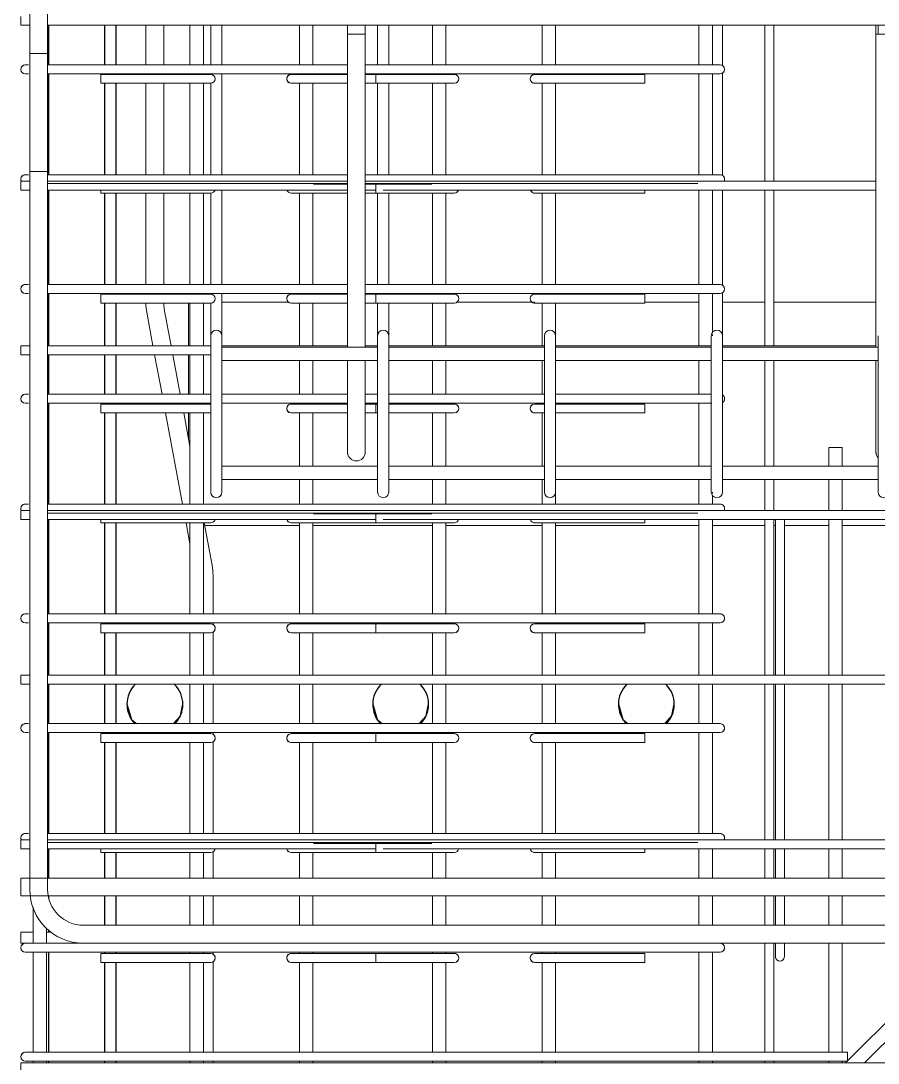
# Model space of a CAD drawing. Header units: millimetres. Extents: x -31655 to -5862, y 2843 to 78926.
# Drawn here: x -30420 to -29653, y 3898 to 4832 of the extents above; entities that cross this region are included whole.
import ezdxf

# ---------------------------------------------------------------- set-up
doc = ezdxf.new("R2010")
doc.units = ezdxf.units.MM
for name, color, linetype, lineweight in [('A-WALL', 113, 'Continuous', 25), ('S-BEAM', 12, 'Continuous', 18), ('S-RBAR', 171, 'Continuous', 18)]:
    doc.layers.add(name, color=color, linetype=linetype, lineweight=lineweight)

# ---------------------------------------------------------------- blocks, each defined once
blk = doc.blocks.new('M_Rectangular Corbel - M_Rectangular Corbel-5472199-Elevation Front')
at = {"layer": 'S-BEAM'}
for p, q in [((-30270.39, 4540.8), (-30270.39, 4579.07)), ((-30240.39, 4579.75), (-30180.5, 4579.75)), ((-30030.25, 4579.75), (-29962.5, 4579.75)), ((-29961.36, 4579.75), (-29960.39, 4579.75)), ((-29861.91, 4579.75), (-29813.32, 4579.75)), ((-29792.27, 4579.75), (-29754.39, 4579.75)), ((-29746.39, 4579.75), (-29654.9, 4579.75)), ((-30270.39, 4497.38), (-30270.39, 4532.8)), ((-30270.39, 4488.66), (-30270.39, 4489.38)), ((-30270.39, 4458.08), (-30270.39, 4480.66)), ((-30171.01, 4379.75), (-30255.77, 4379.75)), ((-30051.78, 4379.75), (-30159.01, 4379.75)), ((-29953.8, 4379.75), (-30039.78, 4379.75)), ((-29813.32, 4379.75), (-29941.8, 4379.75)), ((-29754.39, 4379.75), (-29801.32, 4379.75)), ((-29744.87, 4379.75), (-29746.39, 4379.75)), ((-29697.07, 4379.75), (-29736.87, 4379.75)), ((-29611.92, 4379.75), (-29685.07, 4379.75))]:
    blk.add_line(p, q, dxfattribs=at)

msp = doc.modelspace()

# ---------------------------------------------------------------- linework, layer by layer
at = {"layer": 'A-WALL'}
for p, q in [((-30395.39, 4792.37), (-30395.39, 4827.83)), ((-30345.39, 4827.83), (-30345.39, 4792.37)), ((-30335.39, 4827.83), (-30335.39, 4792.37)), ((-30395.39, 4694.04), (-30395.39, 4784.37)), ((-30345.39, 4784.37), (-30345.39, 4783.89)), ((-30335.39, 4784.37), (-30335.39, 4783.89)), ((-30345.39, 4775.89), (-30345.39, 4694.04)), ((-30335.39, 4775.89), (-30335.39, 4694.04)), ((-30395.39, 4595.71), (-30395.39, 4680.31)), ((-30345.39, 4677.48), (-30345.39, 4595.71)), ((-30335.39, 4677.48), (-30335.39, 4595.71)), ((-30395.39, 4540.8), (-30395.39, 4587.71)), ((-30345.39, 4587.71), (-30345.39, 4587.07)), ((-30335.39, 4587.71), (-30335.39, 4587.07)), ((-30345.39, 4579.07), (-30345.39, 4540.8)), ((-30335.39, 4579.07), (-30335.39, 4540.8)), ((-30395.39, 4497.38), (-30395.39, 4532.8)), ((-30345.39, 4532.8), (-30345.39, 4497.38)), ((-30335.39, 4532.8), (-30335.39, 4497.38)), ((-30395.39, 4399.05), (-30395.39, 4489.38)), ((-30345.39, 4489.38), (-30345.39, 4488.66)), ((-30335.39, 4489.38), (-30335.39, 4488.66)), ((-30345.39, 4480.66), (-30345.39, 4399.05)), ((-30335.39, 4480.66), (-30335.39, 4399.05)), ((-30395.39, 4300.72), (-30395.39, 4385.29)), ((-30345.39, 4382.25), (-30345.39, 4300.72)), ((-30335.39, 4382.25), (-30335.39, 4300.72)), ((-30395.39, 4245.78), (-30395.39, 4292.72)), ((-30345.39, 4292.72), (-30345.39, 4291.84)), ((-30335.39, 4292.72), (-30335.39, 4291.84)), ((-30345.39, 4283.84), (-30345.39, 4245.78)), ((-30335.39, 4283.84), (-30335.39, 4245.78)), ((-30395.39, 4202.39), (-30395.39, 4237.78)), ((-30345.39, 4237.78), (-30345.39, 4202.39)), ((-30335.39, 4237.78), (-30335.39, 4202.39)), ((-30395.39, 4104.06), (-30395.39, 4194.39)), ((-30345.39, 4194.39), (-30345.39, 4193.44)), ((-30335.39, 4194.39), (-30335.39, 4193.44)), ((-30345.39, 4185.44), (-30345.39, 4104.06)), ((-30335.39, 4185.44), (-30335.39, 4104.06)), ((-30395.39, 4064.08), (-30395.39, 4090.26)), ((-30345.39, 4087.03), (-30345.39, 4064.08)), ((-30335.39, 4087.03), (-30335.39, 4064.08)), ((-30395.39, 4046.2), (-30395.39, 4048.08)), ((-30345.39, 4048.08), (-30345.39, 4021.8)), ((-30335.39, 4048.08), (-30335.39, 4021.8)), ((-30395.39, 4015.8), (-30395.39, 4017.6)), ((-30395.39, 3908.08), (-30395.39, 3997.73)), ((-30345.39, 3997.73), (-30345.39, 3996.62)), ((-30335.39, 3997.73), (-30335.39, 3996.62)), ((-30345.39, 3988.62), (-30345.39, 3908.08)), ((-30335.39, 3988.62), (-30335.39, 3908.08)), ((-30395.39, 3898.5), (-30395.39, 3900.08)), ((-30345.39, 3900.08), (-30345.39, 3898.5)), ((-30335.39, 3900.08), (-30335.39, 3898.5))]:
    msp.add_line(p, q, dxfattribs=at)
at = {"layer": 'A-WALL', "flags": 128}
for points in [[(-30325.39, 4219.75), (-30321.37, 4206.15), (-30316.98, 4202.39)], [(-30283.7, 4202.39), (-30277.57, 4209.54), (-30275.39, 4219.75)], [(-30105.39, 4219.75), (-30101.37, 4206.15), (-30096.98, 4202.39)], [(-30063.7, 4202.39), (-30057.57, 4209.54), (-30055.39, 4219.75)], [(-29885.39, 4219.75), (-29881.37, 4206.15), (-29876.98, 4202.39)], [(-29843.7, 4202.39), (-29837.57, 4209.54), (-29835.39, 4219.75)]]:
    msp.add_lwpolyline(points, dxfattribs=at)
at = {"layer": 'A-WALL'}
for centre, start, end in [((-30300.39, 4219.75), 135, 180), ((-30300.39, 4219.75), 0, 45), ((-30080.39, 4219.75), 135, 180), ((-30080.39, 4219.75), 0, 45), ((-29860.39, 4219.75), 135, 180), ((-29860.39, 4219.75), 0, 45), ((-30300.39, 4219.75), 180.45366, 211.93425), ((-30300.39, 4219.75), 338.70969, 359.36745), ((-30080.39, 4219.75), 180.45366, 211.93425), ((-30080.39, 4219.75), 338.70969, 359.36745), ((-29860.39, 4219.75), 180.45366, 211.93425), ((-29860.39, 4219.75), 338.70969, 359.36745), ((-30300.39, 4219.75), 334.77405, 338.15581), ((-30080.39, 4219.75), 334.77405, 338.15581), ((-29860.39, 4219.75), 334.77405, 338.15581), ((-30300.39, 4219.75), 212.32867, 213.89065), ((-30300.39, 4219.75), 214.92559, 224.0817), ((-30300.39, 4219.75), 315.9183, 334.13099), ((-30080.39, 4219.75), 212.32867, 213.89065), ((-30080.39, 4219.75), 214.92559, 224.0817), ((-30080.39, 4219.75), 315.9183, 334.13099), ((-29860.39, 4219.75), 212.32867, 213.89065), ((-29860.39, 4219.75), 214.92559, 224.0817), ((-29860.39, 4219.75), 315.9183, 334.13099)]:
    msp.add_arc(centre, 25, start, end, dxfattribs=at)
at = {"layer": 'S-RBAR'}
for p, q in [((-30412.39, 5460.18), (-30412.39, 4696.95)), ((-30396.39, 5460.18), (-30396.39, 4696.95)), ((-30420.39, 4827.83), (-30420.39, 4835.83)), ((-30420.39, 4827.83), (-30412.39, 4827.83)), ((-30396.39, 4827.83), (-26504.39, 4827.83)), ((-30308.52, 4827.83), (-30308.52, 4792.37)), ((-30292.52, 4827.83), (-30292.52, 4792.37)), ((-30268.99, 4792.37), (-30268.99, 4827.83)), ((-30256.99, 4792.37), (-30256.99, 4827.83)), ((-30250.39, 4827.83), (-30250.39, 4792.37)), ((-30240.39, 4827.83), (-30240.39, 4792.37)), ((-30171.01, 4792.37), (-30171.01, 4827.83)), ((-30159.01, 4792.37), (-30159.01, 4827.83)), ((-30128, 4819.75), (-30128, 4827.83)), ((-30112, 4819.75), (-30112, 4827.83)), ((-30101.02, 4827.83), (-30101.02, 4792.37)), ((-30091.02, 4827.83), (-30091.02, 4792.37)), ((-30051.78, 4792.37), (-30051.78, 4827.83)), ((-30039.78, 4792.37), (-30039.78, 4827.83)), ((-29953.8, 4792.37), (-29953.8, 4827.83)), ((-29941.8, 4792.37), (-29941.8, 4827.83)), ((-29941.64, 4827.83), (-29941.64, 4792.37)), ((-29813.32, 4792.37), (-29813.32, 4827.49)), ((-29801.32, 4792.37), (-29801.32, 4827.49)), ((-29792.27, 4827.49), (-29792.27, 4791.67)), ((-29754.39, 4688.31), (-29754.39, 4827.83)), ((-29746.39, 4688.31), (-29746.39, 4827.83)), ((-29654.9, 4819.75), (-29654.9, 4827.83)), ((-29652.89, 4827.83), (-29652.89, 4819.75)), ((-30128, 4819.75), (-30128, 4539.64)), ((-30128, 4819.75), (-30112, 4819.75)), ((-30112, 4819.75), (-30112, 4539.64)), ((-29654.9, 4819.75), (-29654.9, 4539.64)), ((-29654.9, 4819.75), (-29638.9, 4819.75)), ((-30396.39, 4802.55), (-30412.39, 4802.55)), ((-30412.39, 4053.8), (-30412.39, 4802.55)), ((-30396.39, 4053.8), (-30396.39, 4802.55)), ((-30416.39, 4792.37), (-30413.59, 4792.37)), ((-30128, 4792.37), (-30396.39, 4792.37)), ((-29814.39, 4792.37), (-30112, 4792.37)), ((-29814.39, 4792.37), (-29800.25, 4792.37)), ((-29800.25, 4792.37), (-29794.39, 4792.37)), ((-29800.25, 4792.37), (-29794.39, 4792.37)), ((-30416.39, 4784.37), (-30413.59, 4784.37)), ((-30128, 4784.37), (-30396.39, 4784.37)), ((-30348.88, 4783.89), (-30324.68, 4783.89)), ((-30348.88, 4775.89), (-30348.88, 4783.89)), ((-30284.54, 4783.89), (-30324.68, 4783.89)), ((-30308.52, 4784.37), (-30308.52, 4783.89)), ((-30292.52, 4784.37), (-30292.52, 4783.89)), ((-30284.54, 4783.89), (-30250.39, 4783.89)), ((-30268.99, 4783.89), (-30268.99, 4784.37)), ((-30256.99, 4783.89), (-30256.99, 4784.37)), ((-30250.39, 4784.37), (-30250.39, 4783.89)), ((-30240.39, 4784.37), (-30240.39, 4694.04)), ((-30178.39, 4783.89), (-30158.39, 4783.89)), ((-30171.01, 4783.89), (-30171.01, 4784.37)), ((-30159.01, 4783.89), (-30159.01, 4784.37)), ((-30128, 4783.89), (-30158.39, 4783.89)), ((-29814.39, 4784.37), (-30112, 4784.37)), ((-30102.6, 4783.89), (-30112, 4783.89)), ((-30096.11, 4783.89), (-30102.6, 4783.89)), ((-30102.6, 4783.89), (-30102.6, 4775.89)), ((-30101.02, 4784.37), (-30101.02, 4783.89)), ((-30052.36, 4783.89), (-30096.11, 4783.89)), ((-30091.02, 4784.37), (-30091.02, 4783.89)), ((-30052.36, 4783.89), (-30032.36, 4783.89)), ((-30051.78, 4783.89), (-30051.78, 4784.37)), ((-30039.78, 4783.89), (-30039.78, 4784.37)), ((-29926.25, 4783.89), (-29960.39, 4783.89)), ((-29953.8, 4783.89), (-29953.8, 4784.37)), ((-29941.8, 4783.89), (-29941.8, 4784.37)), ((-29941.64, 4784.37), (-29941.64, 4783.89)), ((-29926.25, 4783.89), (-29886.11, 4783.89)), ((-29861.91, 4783.89), (-29886.11, 4783.89)), ((-29861.91, 4783.89), (-29861.91, 4775.89)), ((-29814.39, 4784.37), (-29794.39, 4784.37)), ((-29814.39, 4784.37), (-29794.39, 4784.37)), ((-29813.32, 4694.04), (-29813.32, 4784.37)), ((-29801.32, 4694.04), (-29801.32, 4784.37)), ((-29792.27, 4785.07), (-29792.27, 4693.34)), ((-30348.88, 4775.89), (-30324.68, 4775.89)), ((-30284.54, 4775.89), (-30324.68, 4775.89)), ((-30308.52, 4775.89), (-30308.52, 4694.04)), ((-30292.52, 4775.89), (-30292.52, 4694.04)), ((-30284.54, 4775.89), (-30250.39, 4775.89)), ((-30268.99, 4694.04), (-30268.99, 4775.89)), ((-30256.99, 4694.04), (-30256.99, 4775.89)), ((-30250.39, 4775.89), (-30250.39, 4694.04)), ((-30178.39, 4775.89), (-30158.39, 4775.89)), ((-30171.01, 4694.04), (-30171.01, 4775.89)), ((-30159.01, 4694.04), (-30159.01, 4775.89)), ((-30128, 4775.89), (-30158.39, 4775.89)), ((-30102.6, 4775.89), (-30112, 4775.89)), ((-30096.11, 4775.89), (-30102.6, 4775.89)), ((-30101.02, 4775.89), (-30101.02, 4694.04)), ((-30052.36, 4775.89), (-30096.11, 4775.89)), ((-30091.02, 4775.89), (-30091.02, 4694.04)), ((-30052.36, 4775.89), (-30032.36, 4775.89)), ((-30051.78, 4694.04), (-30051.78, 4775.89)), ((-30039.78, 4694.04), (-30039.78, 4775.89)), ((-29926.25, 4775.89), (-29960.39, 4775.89)), ((-29953.8, 4694.04), (-29953.8, 4775.89)), ((-29941.8, 4694.04), (-29941.8, 4775.89)), ((-29941.64, 4775.89), (-29941.64, 4694.04)), ((-29926.25, 4775.89), (-29886.11, 4775.89)), ((-29861.91, 4775.89), (-29886.11, 4775.89)), ((-30412.39, 4696.95), (-30396.39, 4696.95)), ((-30420.39, 4688.31), (-30412.39, 4688.31)), ((-30420.39, 4680.31), (-30420.39, 4688.31)), ((-30416.39, 4694.04), (-30413.59, 4694.04)), ((-30128, 4694.04), (-30396.39, 4694.04)), ((-30396.39, 4688.31), (-30128, 4688.31)), ((-29814.39, 4694.04), (-30112, 4694.04)), ((-30112, 4688.31), (-29654.9, 4688.31)), ((-29814.39, 4694.04), (-29800.25, 4694.04)), ((-29800.25, 4694.04), (-29794.39, 4694.04)), ((-29800.25, 4694.04), (-29794.39, 4694.04)), ((-30420.39, 4680.31), (-30412.39, 4680.31)), ((-30128, 4686.04), (-30396.39, 4686.04)), ((-30396.39, 4680.31), (-30128, 4680.31)), ((-30348.88, 4677.48), (-30348.88, 4680.31)), ((-30348.88, 4677.48), (-30324.68, 4677.48)), ((-30284.54, 4677.48), (-30324.68, 4677.48)), ((-30308.52, 4677.48), (-30308.52, 4595.71)), ((-30292.52, 4677.48), (-30292.52, 4595.71)), ((-30284.54, 4677.48), (-30250.39, 4677.48)), ((-30268.99, 4595.71), (-30268.99, 4677.48)), ((-30256.99, 4595.71), (-30256.99, 4677.48)), ((-30250.39, 4677.48), (-30250.39, 4595.71)), ((-30240.39, 4680.31), (-30240.39, 4595.71)), ((-30178.39, 4677.48), (-30158.39, 4677.48)), ((-30171.01, 4595.71), (-30171.01, 4677.48)), ((-30159.01, 4595.71), (-30159.01, 4677.48)), ((-30128, 4685.48), (-30158.39, 4685.48)), ((-30128, 4677.48), (-30158.39, 4677.48)), ((-29814.39, 4686.04), (-30112, 4686.04)), ((-30102.6, 4685.48), (-30112, 4685.48)), ((-30112, 4680.31), (-30102.6, 4680.31)), ((-30102.6, 4677.48), (-30112, 4677.48)), ((-30096.11, 4685.48), (-30102.6, 4685.48)), ((-30102.6, 4685.48), (-30102.6, 4677.48)), ((-30096.11, 4677.48), (-30102.6, 4677.48)), ((-30101.02, 4677.48), (-30101.02, 4595.71)), ((-30052.36, 4685.48), (-30096.11, 4685.48)), ((-30096.11, 4680.31), (-29654.9, 4680.31)), ((-30052.36, 4677.48), (-30096.11, 4677.48)), ((-30091.02, 4677.48), (-30091.02, 4595.71)), ((-30052.36, 4677.48), (-30032.36, 4677.48)), ((-30051.78, 4595.71), (-30051.78, 4677.48)), ((-30039.78, 4595.71), (-30039.78, 4677.48)), ((-29926.25, 4677.48), (-29960.39, 4677.48)), ((-29953.8, 4595.71), (-29953.8, 4677.48)), ((-29941.8, 4595.71), (-29941.8, 4677.48)), ((-29941.64, 4677.48), (-29941.64, 4595.71)), ((-29926.25, 4677.48), (-29886.11, 4677.48)), ((-29861.91, 4677.48), (-29886.11, 4677.48)), ((-29861.91, 4680.31), (-29861.91, 4677.48)), ((-29813.32, 4595.71), (-29813.32, 4680.31)), ((-29801.32, 4595.71), (-29801.32, 4680.31)), ((-29792.27, 4680.31), (-29792.27, 4595.01)), ((-29754.39, 4540.8), (-29754.39, 4680.31)), ((-29746.39, 4540.8), (-29746.39, 4680.31)), ((-30416.39, 4595.71), (-30413.59, 4595.71)), ((-30128, 4595.71), (-30396.39, 4595.71)), ((-29814.39, 4595.71), (-30112, 4595.71)), ((-29814.39, 4595.71), (-29800.25, 4595.71)), ((-29800.25, 4595.71), (-29794.39, 4595.71)), ((-29800.25, 4595.71), (-29794.39, 4595.71)), ((-30416.39, 4587.71), (-30413.59, 4587.71)), ((-30128, 4587.71), (-30396.39, 4587.71)), ((-30348.88, 4587.07), (-30324.68, 4587.07)), ((-30348.88, 4579.07), (-30348.88, 4587.07)), ((-30284.54, 4587.07), (-30324.68, 4587.07)), ((-30308.52, 4587.71), (-30308.52, 4587.07)), ((-30292.52, 4587.71), (-30292.52, 4587.07)), ((-30284.54, 4587.07), (-30250.39, 4587.07)), ((-30268.99, 4587.07), (-30268.99, 4587.71)), ((-30256.99, 4587.07), (-30256.99, 4587.71)), ((-30250.39, 4587.71), (-30250.39, 4587.07)), ((-30240.39, 4587.71), (-30240.39, 4574.75)), ((-30178.39, 4587.07), (-30158.39, 4587.07)), ((-30171.01, 4587.07), (-30171.01, 4587.71)), ((-30159.01, 4587.07), (-30159.01, 4587.71)), ((-30128, 4587.07), (-30158.39, 4587.07)), ((-29814.39, 4587.71), (-30112, 4587.71)), ((-30102.6, 4587.07), (-30112, 4587.07)), ((-30096.11, 4587.07), (-30102.6, 4587.07)), ((-30102.6, 4587.07), (-30102.6, 4579.07)), ((-30101.02, 4587.71), (-30101.02, 4587.07)), ((-30052.36, 4587.07), (-30096.11, 4587.07)), ((-30091.02, 4587.71), (-30091.02, 4587.07)), ((-30052.36, 4587.07), (-30032.36, 4587.07)), ((-30051.78, 4587.07), (-30051.78, 4587.71)), ((-30039.78, 4587.07), (-30039.78, 4587.71)), ((-29926.25, 4587.07), (-29960.39, 4587.07)), ((-29953.8, 4587.07), (-29953.8, 4587.71)), ((-29941.8, 4587.07), (-29941.8, 4587.71)), ((-29941.64, 4587.71), (-29941.64, 4587.07)), ((-29926.25, 4587.07), (-29886.11, 4587.07)), ((-29861.91, 4587.07), (-29886.11, 4587.07)), ((-29861.91, 4587.07), (-29861.91, 4579.07)), ((-29814.39, 4587.71), (-29794.39, 4587.71)), ((-29814.39, 4587.71), (-29794.39, 4587.71)), ((-29813.32, 4540.8), (-29813.32, 4587.71)), ((-29801.32, 4552.46), (-29801.32, 4587.71)), ((-29792.27, 4588.41), (-29792.27, 4574.75)), ((-30348.88, 4579.07), (-30324.68, 4579.07)), ((-30284.54, 4579.07), (-30324.68, 4579.07)), ((-30284.54, 4579.07), (-30250.39, 4579.07)), ((-30268.99, 4540.8), (-30268.99, 4579.07)), ((-30256.99, 4540.8), (-30256.99, 4579.07)), ((-30250.39, 4579.07), (-30250.39, 4574.75)), ((-30250.39, 4574.75), (-30250.39, 4549.75)), ((-30240.39, 4574.75), (-30240.39, 4549.75)), ((-30178.39, 4579.07), (-30158.39, 4579.07)), ((-30171.01, 4540.8), (-30171.01, 4579.07)), ((-30159.01, 4540.8), (-30159.01, 4579.07)), ((-30128, 4579.07), (-30158.39, 4579.07)), ((-30102.6, 4579.07), (-30112, 4579.07)), ((-30096.11, 4579.07), (-30102.6, 4579.07)), ((-30101.02, 4579.07), (-30101.02, 4574.75)), ((-30101.02, 4574.75), (-30101.02, 4549.75)), ((-30052.36, 4579.07), (-30096.11, 4579.07)), ((-30091.02, 4579.07), (-30091.02, 4574.75)), ((-30091.02, 4574.75), (-30091.02, 4549.75)), ((-30052.36, 4579.07), (-30032.36, 4579.07)), ((-30051.78, 4540.8), (-30051.78, 4579.07)), ((-30039.78, 4540.8), (-30039.78, 4579.07)), ((-29926.25, 4579.07), (-29960.39, 4579.07)), ((-29953.8, 4540.8), (-29953.8, 4579.07)), ((-29941.8, 4551.04), (-29941.8, 4579.07)), ((-29941.64, 4579.07), (-29941.64, 4574.75)), ((-29941.64, 4574.75), (-29941.64, 4549.75)), ((-29926.25, 4579.07), (-29886.11, 4579.07)), ((-29861.91, 4579.07), (-29886.11, 4579.07)), ((-29792.27, 4574.75), (-29792.27, 4549.75)), ((-30307.71, 4570.78), (-30302.11, 4540.8)), ((-30291.98, 4573.71), (-30285.84, 4540.8)), ((-30250.39, 4524.75), (-30250.39, 4549.75)), ((-30240.39, 4524.75), (-30240.39, 4549.75)), ((-30101.02, 4524.75), (-30101.02, 4549.75)), ((-30091.02, 4524.75), (-30091.02, 4549.75)), ((-29951.64, 4524.75), (-29951.64, 4549.75)), ((-29941.64, 4524.75), (-29941.64, 4549.75)), ((-29802.27, 4524.75), (-29802.27, 4549.75)), ((-29801.32, 4549.75), (-29801.32, 4550.94)), ((-29792.27, 4524.75), (-29792.27, 4549.75)), ((-29652.89, 4524.75), (-29652.89, 4549.75)), ((-30420.39, 4540.8), (-30412.39, 4540.8)), ((-30420.39, 4532.8), (-30420.39, 4540.8)), ((-30396.39, 4540.8), (-30250.39, 4540.8)), ((-30240.39, 4540.8), (-30128, 4540.8)), ((-30240.39, 4539.64), (-30101.02, 4539.64)), ((-30112, 4540.8), (-30101.02, 4540.8)), ((-30091.02, 4540.8), (-29951.64, 4540.8)), ((-30091.02, 4539.64), (-29951.64, 4539.64)), ((-29941.64, 4540.8), (-29802.27, 4540.8)), ((-29941.64, 4539.64), (-29802.27, 4539.64)), ((-29792.27, 4540.8), (-29654.9, 4540.8)), ((-29792.27, 4539.64), (-29652.89, 4539.64)), ((-30420.39, 4532.8), (-30412.39, 4532.8)), ((-30396.39, 4532.8), (-30250.39, 4532.8)), ((-30300.62, 4532.8), (-30294.01, 4497.38)), ((-30284.34, 4532.8), (-30277.73, 4497.38)), ((-30268.99, 4497.38), (-30268.99, 4532.8)), ((-30256.99, 4497.38), (-30256.99, 4532.8)), ((-30240.39, 4527.64), (-30101.02, 4527.64)), ((-30171.01, 4497.38), (-30171.01, 4527.64)), ((-30159.01, 4497.38), (-30159.01, 4527.64)), ((-30128, 4527.64), (-30128, 4485.75)), ((-30112, 4527.64), (-30112, 4485.75)), ((-30091.02, 4527.64), (-29951.64, 4527.64)), ((-30051.78, 4497.38), (-30051.78, 4527.64)), ((-30039.78, 4497.38), (-30039.78, 4527.64)), ((-29953.8, 4497.38), (-29953.8, 4527.64)), ((-29941.64, 4527.64), (-29802.27, 4527.64)), ((-29813.32, 4497.38), (-29813.32, 4527.64)), ((-29792.27, 4527.64), (-29652.89, 4527.64)), ((-29754.39, 4433.09), (-29754.39, 4527.64)), ((-29746.39, 4433.09), (-29746.39, 4527.64)), ((-29654.9, 4527.64), (-29654.9, 4485.75)), ((-30250.39, 4524.75), (-30250.39, 4434.75)), ((-30240.39, 4524.75), (-30240.39, 4434.75)), ((-30101.02, 4524.75), (-30101.02, 4434.75)), ((-30091.02, 4524.75), (-30091.02, 4434.75)), ((-29951.64, 4524.75), (-29951.64, 4434.75)), ((-29941.64, 4524.75), (-29941.64, 4434.75)), ((-29802.27, 4524.75), (-29802.27, 4434.75)), ((-29792.27, 4524.75), (-29792.27, 4434.75)), ((-29652.89, 4524.75), (-29652.89, 4434.75)), ((-30416.39, 4497.38), (-30413.59, 4497.38)), ((-30250.39, 4497.38), (-30396.39, 4497.38)), ((-30128, 4497.38), (-30240.39, 4497.38)), ((-30101.02, 4497.38), (-30112, 4497.38)), ((-29951.64, 4497.38), (-30091.02, 4497.38)), ((-29814.39, 4497.38), (-29941.64, 4497.38)), ((-29814.39, 4497.38), (-29802.08, 4497.38)), ((-30416.39, 4489.38), (-30413.59, 4489.38)), ((-30250.39, 4489.38), (-30396.39, 4489.38)), ((-30348.88, 4488.66), (-30324.68, 4488.66)), ((-30348.88, 4480.66), (-30348.88, 4488.66)), ((-30284.54, 4488.66), (-30324.68, 4488.66)), ((-30292.51, 4489.38), (-30292.38, 4488.66)), ((-30284.54, 4488.66), (-30250.39, 4488.66)), ((-30276.24, 4489.38), (-30276.1, 4488.66)), ((-30268.99, 4488.66), (-30268.99, 4489.38)), ((-30256.99, 4488.66), (-30256.99, 4489.38)), ((-30128, 4489.38), (-30240.39, 4489.38)), ((-30178.39, 4488.66), (-30158.39, 4488.66)), ((-30171.01, 4488.66), (-30171.01, 4489.38)), ((-30159.01, 4488.66), (-30159.01, 4489.38)), ((-30128, 4488.66), (-30158.39, 4488.66)), ((-30128, 4445.75), (-30128, 4485.75)), ((-30101.02, 4489.38), (-30112, 4489.38)), ((-30102.6, 4488.66), (-30112, 4488.66)), ((-30112, 4445.75), (-30112, 4485.75)), ((-30101.02, 4488.66), (-30102.6, 4488.66)), ((-30102.6, 4488.66), (-30102.6, 4480.66)), ((-29951.64, 4489.38), (-30091.02, 4489.38)), ((-30052.36, 4488.66), (-30091.02, 4488.66)), ((-30052.36, 4488.66), (-30032.36, 4488.66)), ((-30051.78, 4488.66), (-30051.78, 4489.38)), ((-30039.78, 4488.66), (-30039.78, 4489.38)), ((-29952.09, 4488.66), (-29960.39, 4488.66)), ((-29953.8, 4488.66), (-29953.8, 4489.38)), ((-29926.25, 4488.66), (-29941.78, 4488.66)), ((-29814.39, 4489.38), (-29941.64, 4489.38)), ((-29926.25, 4488.66), (-29886.11, 4488.66)), ((-29861.91, 4488.66), (-29886.11, 4488.66)), ((-29861.91, 4488.66), (-29861.91, 4480.66)), ((-29814.39, 4489.38), (-29801.92, 4489.38)), ((-29814.39, 4489.38), (-29801.92, 4489.38)), ((-29813.32, 4433.09), (-29813.32, 4489.38)), ((-29654.9, 4445.75), (-29654.9, 4485.75)), ((-30348.88, 4480.66), (-30324.68, 4480.66)), ((-30284.54, 4480.66), (-30324.68, 4480.66)), ((-30290.89, 4480.66), (-30275.65, 4399.05)), ((-30284.54, 4480.66), (-30250.39, 4480.66)), ((-30274.61, 4480.66), (-30268.99, 4450.54)), ((-30268.99, 4399.05), (-30268.99, 4480.66)), ((-30256.99, 4399.05), (-30256.99, 4480.66)), ((-30178.39, 4480.66), (-30158.39, 4480.66)), ((-30171.01, 4433.09), (-30171.01, 4480.66)), ((-30159.01, 4433.09), (-30159.01, 4480.66)), ((-30128, 4480.66), (-30158.39, 4480.66)), ((-30102.6, 4480.66), (-30112, 4480.66)), ((-30101.02, 4480.66), (-30102.6, 4480.66)), ((-30052.36, 4480.66), (-30091.02, 4480.66)), ((-30052.36, 4480.66), (-30032.36, 4480.66)), ((-30051.78, 4433.09), (-30051.78, 4480.66)), ((-30039.78, 4433.09), (-30039.78, 4480.66)), ((-29952.09, 4480.66), (-29960.39, 4480.66)), ((-29953.8, 4433.09), (-29953.8, 4480.66)), ((-29926.25, 4480.66), (-29941.78, 4480.66)), ((-29926.25, 4480.66), (-29886.11, 4480.66)), ((-29861.91, 4480.66), (-29886.11, 4480.66)), ((-29697.07, 4449.75), (-29697.07, 4433.09)), ((-29697.07, 4449.75), (-29685.07, 4449.75)), ((-29685.07, 4449.75), (-29685.07, 4433.09)), ((-30250.39, 4409.75), (-30250.39, 4434.75)), ((-30240.39, 4409.75), (-30240.39, 4434.75)), ((-30101.02, 4409.75), (-30101.02, 4434.75)), ((-30091.02, 4409.75), (-30091.02, 4434.75)), ((-29951.64, 4409.75), (-29951.64, 4434.75)), ((-29941.64, 4409.75), (-29941.64, 4434.75)), ((-29802.27, 4409.75), (-29802.27, 4434.75)), ((-29792.27, 4409.75), (-29792.27, 4434.75)), ((-29652.89, 4409.75), (-29652.89, 4434.75)), ((-30240.39, 4433.09), (-30101.02, 4433.09)), ((-30091.02, 4433.09), (-29951.64, 4433.09)), ((-29941.64, 4433.09), (-29802.27, 4433.09)), ((-29792.27, 4433.09), (-29652.89, 4433.09)), ((-30240.39, 4421.09), (-30101.02, 4421.09)), ((-30171.01, 4399.05), (-30171.01, 4421.09)), ((-30159.01, 4399.05), (-30159.01, 4421.09)), ((-30091.02, 4421.09), (-29951.64, 4421.09)), ((-30051.78, 4399.05), (-30051.78, 4421.09)), ((-30039.78, 4399.05), (-30039.78, 4421.09)), ((-29953.8, 4399.05), (-29953.8, 4421.09)), ((-29941.64, 4421.09), (-29802.27, 4421.09)), ((-29813.32, 4399.05), (-29813.32, 4421.09)), ((-29792.27, 4421.09), (-29652.89, 4421.09)), ((-29754.39, 4393.29), (-29754.39, 4421.09)), ((-29746.39, 4393.29), (-29746.39, 4421.09)), ((-29697.07, 4421.09), (-29697.07, 4393.29)), ((-29685.07, 4421.09), (-29685.07, 4393.29)), ((-29941.8, 4399.05), (-29941.8, 4408.46)), ((-29801.32, 4408.56), (-29801.32, 4409.75)), ((-29801.32, 4399.05), (-29801.32, 4407.04)), ((-30416.39, 4399.05), (-30413.59, 4399.05)), ((-29814.39, 4399.05), (-30396.39, 4399.05)), ((-29814.39, 4399.05), (-29800.25, 4399.05)), ((-29800.25, 4399.05), (-29794.39, 4399.05)), ((-29800.25, 4399.05), (-29794.39, 4399.05)), ((-30420.39, 4393.29), (-30412.39, 4393.29)), ((-30420.39, 4385.29), (-30420.39, 4393.29)), ((-30396.39, 4393.29), (-26504.39, 4393.29)), ((-29814.39, 4391.05), (-30396.39, 4391.05)), ((-30102.6, 4390.25), (-30158.39, 4390.25)), ((-30096.11, 4390.25), (-30102.6, 4390.25)), ((-30102.6, 4390.25), (-30102.6, 4382.25)), ((-30052.36, 4390.25), (-30096.11, 4390.25)), ((-30420.39, 4385.29), (-30412.39, 4385.29)), ((-30396.39, 4385.29), (-30102.6, 4385.29)), ((-30348.88, 4382.25), (-30348.88, 4385.29)), ((-30348.88, 4382.25), (-30324.68, 4382.25)), ((-30284.54, 4382.25), (-30324.68, 4382.25)), ((-30284.54, 4382.25), (-30250.39, 4382.25)), ((-30272.52, 4382.25), (-30268.99, 4363.35)), ((-30268.99, 4300.72), (-30268.99, 4382.25)), ((-30256.99, 4300.72), (-30256.99, 4382.25)), ((-30256.24, 4382.25), (-30249.14, 4344.22)), ((-30178.39, 4382.25), (-30158.39, 4382.25)), ((-30171.01, 4300.72), (-30171.01, 4382.25)), ((-30159.01, 4300.72), (-30159.01, 4382.25)), ((-30102.6, 4382.25), (-30158.39, 4382.25)), ((-30096.11, 4382.25), (-30102.6, 4382.25)), ((-30096.11, 4385.29), (-26804.68, 4385.29)), ((-30052.36, 4382.25), (-30096.11, 4382.25)), ((-30052.36, 4382.25), (-30032.36, 4382.25)), ((-30051.78, 4300.72), (-30051.78, 4382.25)), ((-30039.78, 4300.72), (-30039.78, 4382.25)), ((-29926.25, 4382.25), (-29960.39, 4382.25)), ((-29953.8, 4300.72), (-29953.8, 4382.25)), ((-29941.8, 4300.72), (-29941.8, 4382.25)), ((-29926.25, 4382.25), (-29886.11, 4382.25)), ((-29861.91, 4382.25), (-29886.11, 4382.25)), ((-29861.91, 4385.29), (-29861.91, 4382.25)), ((-29813.32, 4300.72), (-29813.32, 4385.29)), ((-29801.32, 4300.72), (-29801.32, 4385.29)), ((-29754.39, 4245.78), (-29754.39, 4385.29)), ((-29746.39, 4245.78), (-29746.39, 4385.29)), ((-29744.87, 4385.29), (-29744.87, 4245.78)), ((-29736.87, 4385.29), (-29736.87, 4245.78)), ((-29697.07, 4385.29), (-29697.07, 4245.78)), ((-29685.07, 4385.29), (-29685.07, 4245.78)), ((-30248.33, 4335.41), (-30248.33, 4300.72)), ((-30416.39, 4300.72), (-30413.59, 4300.72)), ((-29814.39, 4300.72), (-30396.39, 4300.72)), ((-29814.39, 4300.72), (-29800.25, 4300.72)), ((-29800.25, 4300.72), (-29794.39, 4300.72)), ((-29800.25, 4300.72), (-29794.39, 4300.72)), ((-30416.39, 4292.72), (-30413.59, 4292.72)), ((-29814.39, 4292.72), (-30396.39, 4292.72)), ((-30348.88, 4291.84), (-30324.68, 4291.84)), ((-30348.88, 4283.84), (-30348.88, 4291.84)), ((-30284.54, 4291.84), (-30324.68, 4291.84)), ((-30284.54, 4291.84), (-30250.39, 4291.84)), ((-30268.99, 4291.84), (-30268.99, 4292.72)), ((-30256.99, 4291.84), (-30256.99, 4292.72)), ((-30248.33, 4292.72), (-30248.33, 4291.22)), ((-30178.39, 4291.84), (-30158.39, 4291.84)), ((-30171.01, 4291.84), (-30171.01, 4292.72)), ((-30159.01, 4291.84), (-30159.01, 4292.72)), ((-30102.6, 4291.84), (-30158.39, 4291.84)), ((-30096.11, 4291.84), (-30102.6, 4291.84)), ((-30102.6, 4291.84), (-30102.6, 4283.84)), ((-30052.36, 4291.84), (-30096.11, 4291.84)), ((-30052.36, 4291.84), (-30032.36, 4291.84)), ((-30051.78, 4291.84), (-30051.78, 4292.72)), ((-30039.78, 4291.84), (-30039.78, 4292.72)), ((-29926.25, 4291.84), (-29960.39, 4291.84)), ((-29953.8, 4291.84), (-29953.8, 4292.72)), ((-29941.8, 4291.84), (-29941.8, 4292.72)), ((-29926.25, 4291.84), (-29886.11, 4291.84)), ((-29861.91, 4291.84), (-29886.11, 4291.84)), ((-29861.91, 4291.84), (-29861.91, 4283.84)), ((-29814.39, 4292.72), (-29794.39, 4292.72)), ((-29814.39, 4292.72), (-29794.39, 4292.72)), ((-29813.32, 4245.78), (-29813.32, 4292.72)), ((-29801.32, 4245.78), (-29801.32, 4292.72)), ((-30348.88, 4283.84), (-30324.68, 4283.84)), ((-30284.54, 4283.84), (-30324.68, 4283.84)), ((-30284.54, 4283.84), (-30250.39, 4283.84)), ((-30268.99, 4245.78), (-30268.99, 4283.84)), ((-30256.99, 4245.78), (-30256.99, 4283.84)), ((-30248.33, 4284.47), (-30248.33, 4245.78)), ((-30178.39, 4283.84), (-30158.39, 4283.84)), ((-30171.01, 4245.78), (-30171.01, 4283.84)), ((-30159.01, 4245.78), (-30159.01, 4283.84)), ((-30102.6, 4283.84), (-30158.39, 4283.84)), ((-30096.11, 4283.84), (-30102.6, 4283.84)), ((-30052.36, 4283.84), (-30096.11, 4283.84)), ((-30052.36, 4283.84), (-30032.36, 4283.84)), ((-30051.78, 4245.78), (-30051.78, 4283.84)), ((-30039.78, 4245.78), (-30039.78, 4283.84)), ((-29926.25, 4283.84), (-29960.39, 4283.84)), ((-29953.8, 4245.78), (-29953.8, 4283.84)), ((-29941.8, 4245.78), (-29941.8, 4283.84)), ((-29926.25, 4283.84), (-29886.11, 4283.84)), ((-29861.91, 4283.84), (-29886.11, 4283.84)), ((-30420.39, 4245.78), (-30412.39, 4245.78)), ((-30420.39, 4237.78), (-30420.39, 4245.78)), ((-30396.39, 4245.78), (-26504.39, 4245.78)), ((-30420.39, 4237.78), (-30412.39, 4237.78)), ((-30396.39, 4237.78), (-26504.39, 4237.78)), ((-30268.99, 4202.39), (-30268.99, 4237.78)), ((-30256.99, 4202.39), (-30256.99, 4237.78)), ((-30248.33, 4237.78), (-30248.33, 4202.39)), ((-30171.01, 4202.39), (-30171.01, 4237.78)), ((-30159.01, 4202.39), (-30159.01, 4237.78)), ((-30051.78, 4202.39), (-30051.78, 4237.78)), ((-30039.78, 4202.39), (-30039.78, 4237.78)), ((-29953.8, 4202.39), (-29953.8, 4237.78)), ((-29941.8, 4202.39), (-29941.8, 4237.78)), ((-29813.32, 4202.39), (-29813.32, 4237.78)), ((-29801.32, 4202.39), (-29801.32, 4237.78)), ((-29754.39, 4098.26), (-29754.39, 4237.78)), ((-29746.39, 4098.26), (-29746.39, 4237.78)), ((-29744.87, 4237.78), (-29744.87, 4098.26)), ((-29736.87, 4237.78), (-29736.87, 4098.26)), ((-29697.07, 4237.78), (-29697.07, 4098.26)), ((-29685.07, 4237.78), (-29685.07, 4098.26)), ((-30416.39, 4202.39), (-30413.59, 4202.39)), ((-29814.39, 4202.39), (-30396.39, 4202.39)), ((-29814.39, 4202.39), (-29800.25, 4202.39)), ((-29800.25, 4202.39), (-29794.39, 4202.39)), ((-29800.25, 4202.39), (-29794.39, 4202.39)), ((-30416.39, 4194.39), (-30413.59, 4194.39)), ((-29814.39, 4194.39), (-30396.39, 4194.39)), ((-30348.88, 4193.44), (-30324.68, 4193.44)), ((-30348.88, 4185.44), (-30348.88, 4193.44)), ((-30284.54, 4193.44), (-30324.68, 4193.44)), ((-30284.54, 4193.44), (-30250.39, 4193.44)), ((-30268.99, 4193.44), (-30268.99, 4194.39)), ((-30256.99, 4193.44), (-30256.99, 4194.39)), ((-30248.33, 4194.39), (-30248.33, 4192.81)), ((-30178.39, 4193.44), (-30158.39, 4193.44)), ((-30171.01, 4193.44), (-30171.01, 4194.39)), ((-30159.01, 4193.44), (-30159.01, 4194.39)), ((-30102.6, 4193.44), (-30158.39, 4193.44)), ((-30096.11, 4193.44), (-30102.6, 4193.44)), ((-30102.6, 4193.44), (-30102.6, 4185.44)), ((-30052.36, 4193.44), (-30096.11, 4193.44)), ((-30052.36, 4193.44), (-30032.36, 4193.44)), ((-30051.78, 4193.44), (-30051.78, 4194.39)), ((-30039.78, 4193.44), (-30039.78, 4194.39)), ((-29926.25, 4193.44), (-29960.39, 4193.44)), ((-29953.8, 4193.44), (-29953.8, 4194.39)), ((-29941.8, 4193.44), (-29941.8, 4194.39)), ((-29926.25, 4193.44), (-29886.11, 4193.44)), ((-29861.91, 4193.44), (-29886.11, 4193.44)), ((-29861.91, 4193.44), (-29861.91, 4185.44)), ((-29814.39, 4194.39), (-29794.39, 4194.39)), ((-29814.39, 4194.39), (-29794.39, 4194.39)), ((-29813.32, 4104.06), (-29813.32, 4194.39)), ((-29801.32, 4104.06), (-29801.32, 4194.39)), ((-30348.88, 4185.44), (-30324.68, 4185.44)), ((-30284.54, 4185.44), (-30324.68, 4185.44)), ((-30284.54, 4185.44), (-30250.39, 4185.44)), ((-30268.99, 4104.06), (-30268.99, 4185.44)), ((-30256.99, 4104.06), (-30256.99, 4185.44)), ((-30248.33, 4186.06), (-30248.33, 4104.06)), ((-30178.39, 4185.44), (-30158.39, 4185.44)), ((-30171.01, 4104.06), (-30171.01, 4185.44)), ((-30159.01, 4104.06), (-30159.01, 4185.44)), ((-30102.6, 4185.44), (-30158.39, 4185.44)), ((-30096.11, 4185.44), (-30102.6, 4185.44)), ((-30052.36, 4185.44), (-30096.11, 4185.44)), ((-30052.36, 4185.44), (-30032.36, 4185.44)), ((-30051.78, 4104.06), (-30051.78, 4185.44)), ((-30039.78, 4104.06), (-30039.78, 4185.44)), ((-29926.25, 4185.44), (-29960.39, 4185.44)), ((-29953.8, 4104.06), (-29953.8, 4185.44)), ((-29941.8, 4104.06), (-29941.8, 4185.44)), ((-29926.25, 4185.44), (-29886.11, 4185.44)), ((-29861.91, 4185.44), (-29886.11, 4185.44)), ((-30420.39, 4098.26), (-30412.39, 4098.26)), ((-30420.39, 4090.26), (-30420.39, 4098.26)), ((-30416.39, 4104.06), (-30413.59, 4104.06)), ((-29814.39, 4104.06), (-30396.39, 4104.06)), ((-30396.39, 4098.26), (-26504.39, 4098.26)), ((-29814.39, 4104.06), (-29800.25, 4104.06)), ((-29800.25, 4104.06), (-29794.39, 4104.06)), ((-29800.25, 4104.06), (-29794.39, 4104.06)), ((-30420.39, 4090.26), (-30412.39, 4090.26)), ((-29814.39, 4096.06), (-30396.39, 4096.06)), ((-30396.39, 4090.26), (-30102.6, 4090.26)), ((-30348.88, 4087.03), (-30348.88, 4090.26)), ((-30102.6, 4095.03), (-30158.39, 4095.03)), ((-30096.11, 4095.03), (-30102.6, 4095.03)), ((-30102.6, 4095.03), (-30102.6, 4087.03)), ((-30052.36, 4095.03), (-30096.11, 4095.03)), ((-30096.11, 4090.26), (-26804.68, 4090.26)), ((-29861.91, 4090.26), (-29861.91, 4087.03)), ((-29813.32, 4064.08), (-29813.32, 4090.26)), ((-29801.32, 4064.08), (-29801.32, 4090.26)), ((-29754.39, 4064.08), (-29754.39, 4090.26)), ((-29746.39, 4064.08), (-29746.39, 4090.26)), ((-29744.87, 4090.26), (-29744.87, 4064.08)), ((-29736.87, 4090.26), (-29736.87, 4064.08)), ((-29697.07, 4090.26), (-29697.07, 4064.08)), ((-29685.07, 4090.26), (-29685.07, 4064.08)), ((-30348.88, 4087.03), (-30324.68, 4087.03)), ((-30284.54, 4087.03), (-30324.68, 4087.03)), ((-30284.54, 4087.03), (-30250.39, 4087.03)), ((-30268.99, 4064.08), (-30268.99, 4087.03)), ((-30256.99, 4064.08), (-30256.99, 4087.03)), ((-30248.33, 4087.65), (-30248.33, 4064.08)), ((-30178.39, 4087.03), (-30158.39, 4087.03)), ((-30171.01, 4064.08), (-30171.01, 4087.03)), ((-30159.01, 4064.08), (-30159.01, 4087.03)), ((-30102.6, 4087.03), (-30158.39, 4087.03)), ((-30096.11, 4087.03), (-30102.6, 4087.03)), ((-30052.36, 4087.03), (-30096.11, 4087.03)), ((-30052.36, 4087.03), (-30032.36, 4087.03)), ((-30051.78, 4064.08), (-30051.78, 4087.03)), ((-30039.78, 4064.08), (-30039.78, 4087.03)), ((-29926.25, 4087.03), (-29960.39, 4087.03)), ((-29953.8, 4064.08), (-29953.8, 4087.03)), ((-29941.8, 4064.08), (-29941.8, 4087.03)), ((-29926.25, 4087.03), (-29886.11, 4087.03)), ((-29861.91, 4087.03), (-29886.11, 4087.03)), ((-26480.39, 4064.08), (-30420.39, 4064.08)), ((-30420.39, 4064.08), (-30420.39, 4048.08)), ((-26480.39, 4048.08), (-30420.39, 4048.08)), ((-30268.99, 4021.8), (-30268.99, 4048.08)), ((-30256.99, 4021.8), (-30256.99, 4048.08)), ((-30248.33, 4048.08), (-30248.33, 4021.8)), ((-30171.01, 4021.8), (-30171.01, 4048.08)), ((-30159.01, 4021.8), (-30159.01, 4048.08)), ((-30051.78, 4021.8), (-30051.78, 4048.08)), ((-30039.78, 4021.8), (-30039.78, 4048.08)), ((-29953.8, 4021.8), (-29953.8, 4048.08)), ((-29941.8, 4021.8), (-29941.8, 4048.08)), ((-29813.32, 4021.8), (-29813.32, 4048.08)), ((-29801.32, 4021.8), (-29801.32, 4048.08)), ((-29754.39, 4021.8), (-29754.39, 4048.08)), ((-29746.39, 4021.8), (-29746.39, 4048.08)), ((-29744.87, 4048.08), (-29744.87, 4021.8)), ((-29736.87, 4048.08), (-29736.87, 4021.8)), ((-29697.07, 4048.08), (-29697.07, 4021.8)), ((-29685.07, 4048.08), (-29685.07, 4021.8)), ((-30409.47, 4005.73), (-30409.47, 4038.25)), ((-30409.47, 4015.8), (-30420.39, 4015.8)), ((-30420.39, 4015.8), (-30420.39, 4005.8)), ((-30397.47, 4005.73), (-30397.47, 4019.19)), ((-30393.05, 4015.8), (-30397.47, 4015.8)), ((-26536.39, 4021.8), (-30364.39, 4021.8)), ((-30409.47, 4005.8), (-30420.39, 4005.8)), ((-30416.39, 4005.73), (-30396.39, 4005.73)), ((-30364.39, 4005.8), (-30397.47, 4005.8)), ((-29814.39, 4005.73), (-30396.39, 4005.73)), ((-26536.39, 4005.8), (-30364.39, 4005.8)), ((-29814.39, 4005.73), (-29800.25, 4005.73)), ((-29800.25, 4005.73), (-29794.39, 4005.73)), ((-29800.25, 4005.73), (-29794.39, 4005.73)), ((-29754.39, 3908.08), (-29754.39, 4005.8)), ((-29746.39, 3908.08), (-29746.39, 4005.8)), ((-29744.87, 3993.75), (-29744.87, 4005.2)), ((-29736.87, 3993.75), (-29736.87, 4005.2)), ((-29697.07, 4005.8), (-29697.07, 3908.08)), ((-29685.07, 4005.8), (-29685.07, 3908.08)), ((-30416.39, 3997.73), (-30396.39, 3997.73)), ((-30409.47, 3908.08), (-30409.47, 3997.73)), ((-30397.47, 3908.08), (-30397.47, 3997.73)), ((-29814.39, 3997.73), (-30396.39, 3997.73)), ((-30348.88, 3996.62), (-30324.68, 3996.62)), ((-30348.88, 3988.62), (-30348.88, 3996.62)), ((-30284.54, 3996.62), (-30324.68, 3996.62)), ((-30284.54, 3996.62), (-30250.39, 3996.62)), ((-30268.99, 3996.62), (-30268.99, 3997.73)), ((-30256.99, 3996.62), (-30256.99, 3997.73)), ((-30248.33, 3997.73), (-30248.33, 3995.99)), ((-30178.39, 3996.62), (-30158.39, 3996.62)), ((-30171.01, 3996.62), (-30171.01, 3997.73)), ((-30159.01, 3996.62), (-30159.01, 3997.73)), ((-30102.6, 3996.62), (-30158.39, 3996.62)), ((-30096.11, 3996.62), (-30102.6, 3996.62)), ((-30102.6, 3996.62), (-30102.6, 3988.62)), ((-30052.36, 3996.62), (-30096.11, 3996.62)), ((-30052.36, 3996.62), (-30032.36, 3996.62)), ((-30051.78, 3996.62), (-30051.78, 3997.73)), ((-30039.78, 3996.62), (-30039.78, 3997.73)), ((-29926.25, 3996.62), (-29960.39, 3996.62)), ((-29953.8, 3996.62), (-29953.8, 3997.73)), ((-29941.8, 3996.62), (-29941.8, 3997.73)), ((-29926.25, 3996.62), (-29886.11, 3996.62)), ((-29861.91, 3996.62), (-29886.11, 3996.62)), ((-29861.91, 3996.62), (-29861.91, 3988.62)), ((-29814.39, 3997.73), (-29794.39, 3997.73)), ((-29814.39, 3997.73), (-29794.39, 3997.73)), ((-29813.32, 3908.08), (-29813.32, 3997.73)), ((-29801.32, 3908.08), (-29801.32, 3997.73)), ((-30348.88, 3988.62), (-30324.68, 3988.62)), ((-30284.54, 3988.62), (-30324.68, 3988.62)), ((-30284.54, 3988.62), (-30250.39, 3988.62)), ((-30268.99, 3908.08), (-30268.99, 3988.62)), ((-30256.99, 3908.08), (-30256.99, 3988.62)), ((-30248.33, 3989.24), (-30248.33, 3908.08)), ((-30178.39, 3988.62), (-30158.39, 3988.62)), ((-30171.01, 3908.08), (-30171.01, 3988.62)), ((-30159.01, 3908.08), (-30159.01, 3988.62)), ((-30102.6, 3988.62), (-30158.39, 3988.62)), ((-30096.11, 3988.62), (-30102.6, 3988.62)), ((-30052.36, 3988.62), (-30096.11, 3988.62)), ((-30052.36, 3988.62), (-30032.36, 3988.62)), ((-30051.78, 3908.08), (-30051.78, 3988.62)), ((-30039.78, 3908.08), (-30039.78, 3988.62)), ((-29926.25, 3988.62), (-29960.39, 3988.62)), ((-29953.8, 3908.08), (-29953.8, 3988.62)), ((-29941.8, 3908.08), (-29941.8, 3988.62)), ((-29926.25, 3988.62), (-29886.11, 3988.62)), ((-29861.91, 3988.62), (-29886.11, 3988.62)), ((-29682.02, 3898.5), (-29611.92, 3968.6)), ((-29665.05, 3898.5), (-29611.92, 3951.63)), ((-30416.39, 3908.08), (-30396.39, 3908.08)), ((-29680.39, 3908.08), (-30396.39, 3908.08)), ((-29680.39, 3908.08), (-29680.39, 3900.08)), ((-30420.39, 3898.5), (-26480.39, 3898.5)), ((-30420.39, 3886.5), (-30420.39, 3898.5)), ((-30416.39, 3900.08), (-30396.39, 3900.08)), ((-30409.47, 3898.5), (-30409.47, 3900.08)), ((-30397.47, 3898.5), (-30397.47, 3900.08)), ((-29680.39, 3900.08), (-30396.39, 3900.08)), ((-30268.99, 3898.5), (-30268.99, 3900.08)), ((-30256.99, 3898.5), (-30256.99, 3900.08)), ((-30248.33, 3900.08), (-30248.33, 3898.5)), ((-30171.01, 3898.5), (-30171.01, 3900.08)), ((-30159.01, 3898.5), (-30159.01, 3900.08)), ((-30051.78, 3898.5), (-30051.78, 3900.08)), ((-30039.78, 3898.5), (-30039.78, 3900.08)), ((-29953.8, 3898.5), (-29953.8, 3900.08)), ((-29941.8, 3898.5), (-29941.8, 3900.08)), ((-29813.32, 3898.5), (-29813.32, 3900.08)), ((-29801.32, 3898.5), (-29801.32, 3900.08)), ((-29754.39, 3898.5), (-29754.39, 3900.08)), ((-29746.39, 3898.5), (-29746.39, 3900.08)), ((-29697.07, 3900.08), (-29697.07, 3898.5)), ((-29685.07, 3900.08), (-29685.07, 3898.5))]:
    msp.add_line(p, q, dxfattribs=at)
for centre, radius, start, end in [((-30416.39, 4788.37), 4, 90, 270), ((-30416.39, 4788.37), 4, 120, 165), ((-30416.39, 4788.37), 4, 90, 105), ((-29794.39, 4788.37), 4, 270, 90), ((-29794.39, 4788.37), 4, 270, 90), ((-29794.39, 4788.37), 4, 15, 57.73668), ((-30416.39, 4788.37), 4, 195, 240), ((-30250.39, 4779.89), 4, 270, 90), ((-30178.39, 4779.89), 4, 90, 270), ((-30178.39, 4779.89), 4, 120, 165), ((-30178.39, 4779.89), 4, 90, 105), ((-30032.39, 4779.89), 4, 75, 90), ((-30032.36, 4779.89), 4, 75, 90), ((-30032.36, 4779.89), 4, 270, 90), ((-30032.39, 4779.89), 4, 15, 60), ((-30032.36, 4779.89), 4, 15, 60), ((-29960.39, 4779.89), 4, 90, 270), ((-29960.39, 4779.89), 4, 120, 165), ((-29794.39, 4788.37), 4, 302.26332, 345), ((-30178.39, 4779.89), 4, 195, 240), ((-30032.39, 4779.89), 4, 300, 345), ((-30032.36, 4779.89), 4, 300, 345), ((-29960.39, 4779.89), 4, 195, 240), ((-29960.39, 4779.89), 4, 255, 270), ((-30416.39, 4690.04), 4, 90, 205.74429), ((-30416.39, 4690.04), 4, 120, 165), ((-30416.39, 4690.04), 4, 195, 205.74429), ((-30416.39, 4690.04), 4, 90, 105), ((-29794.39, 4690.04), 4, 334.25571, 90), ((-29794.39, 4690.04), 4, 334.25571, 90), ((-29794.39, 4690.04), 4, 15, 57.73668), ((-29794.39, 4690.04), 4, 334.25571, 345), ((-30250.39, 4681.48), 4, 270, 342.92764), ((-30178.39, 4681.48), 4, 197.07236, 270), ((-30178.39, 4681.48), 4, 197.07236, 240), ((-30032.36, 4681.48), 4, 270, 342.92764), ((-30032.39, 4681.48), 4, 300, 342.92764), ((-30032.36, 4681.48), 4, 300, 342.92764), ((-29960.39, 4681.48), 4, 197.07236, 240), ((-29960.39, 4681.48), 4, 197.07236, 270), ((-29960.39, 4681.48), 4, 255, 270), ((-30416.39, 4591.71), 4, 90, 270), ((-30416.39, 4591.71), 4, 120, 165), ((-30416.39, 4591.71), 4, 90, 105), ((-29794.39, 4591.71), 4, 270, 90), ((-29794.39, 4591.71), 4, 270, 90), ((-29794.39, 4591.71), 4, 15, 57.73668), ((-30416.39, 4591.71), 4, 195, 240), ((-30250.39, 4583.07), 4, 270, 90), ((-30178.39, 4583.07), 4, 90, 270), ((-30178.39, 4583.07), 4, 120, 165), ((-30178.39, 4583.07), 4, 90, 105), ((-30032.39, 4583.07), 4, 75, 90), ((-30032.36, 4583.07), 4, 75, 90), ((-30032.36, 4583.07), 4, 270, 90), ((-30032.39, 4583.07), 4, 15, 60), ((-30032.36, 4583.07), 4, 15, 60), ((-29960.39, 4583.07), 4, 90, 270), ((-29960.39, 4583.07), 4, 120, 165), ((-29794.39, 4591.71), 4, 302.26332, 345), ((-30260.52, 4579.58), 48, 180.61092, 190.57376), ((-30260.52, 4579.58), 32, 180.91637, 190.57376), ((-30178.39, 4583.07), 4, 195, 240), ((-30032.39, 4583.07), 4, 300, 345), ((-30032.36, 4583.07), 4, 300, 345), ((-29960.39, 4583.07), 4, 195, 240), ((-29960.39, 4583.07), 4, 255, 270), ((-30245.39, 4549.75), 5, 360, 180), ((-30096.02, 4549.75), 5, 360, 180), ((-29946.64, 4549.75), 5, 360, 180), ((-29797.27, 4549.75), 5, 360, 180), ((-30416.39, 4493.38), 4, 90, 270), ((-30416.39, 4493.38), 4, 120, 165), ((-30416.39, 4493.38), 4, 195, 240), ((-30416.39, 4493.38), 4, 90, 105), ((-29794.39, 4493.38), 4, 302.26332, 57.73668), ((-29794.39, 4493.38), 4, 15, 57.73668), ((-29794.39, 4493.38), 4, 302.26332, 57.73668), ((-29794.39, 4493.38), 4, 302.26332, 345), ((-30178.39, 4484.66), 4, 90, 270), ((-30178.39, 4484.66), 4, 120, 165), ((-30178.39, 4484.66), 4, 195, 240), ((-30178.39, 4484.66), 4, 90, 105), ((-30032.39, 4484.66), 4, 75, 90), ((-30032.36, 4484.66), 4, 75, 90), ((-30032.36, 4484.66), 4, 270, 90), ((-30032.39, 4484.66), 4, 15, 60), ((-30032.39, 4484.66), 4, 300, 345), ((-30032.36, 4484.66), 4, 15, 60), ((-30032.36, 4484.66), 4, 300, 345), ((-29960.39, 4484.66), 4, 90, 270), ((-29960.39, 4484.66), 4, 120, 165), ((-29960.39, 4484.66), 4, 195, 240), ((-29960.39, 4484.66), 4, 255, 270), ((-30120, 4445.75), 8, 180, 0), ((-30120, 4445.75), 8, 180, 195), ((-29646.9, 4445.75), 8, 180, 221.01931), ((-29646.9, 4445.75), 8, 180, 195), ((-30245.39, 4409.75), 5, 180, 0), ((-30245.39, 4409.75), 5, 180, 195), ((-30245.39, 4409.75), 5, 210, 240), ((-30245.39, 4409.75), 5, 300, 330), ((-30096.02, 4409.75), 5, 180, 0), ((-30096.02, 4409.75), 5, 180, 195), ((-30096.02, 4409.75), 5, 210, 240), ((-30096.02, 4409.75), 5, 300, 330), ((-29946.64, 4409.75), 5, 180, 0), ((-29797.27, 4409.75), 5, 180, 0), ((-29797.27, 4409.75), 5, 215.21389, 240), ((-29797.27, 4409.75), 5, 300, 330), ((-29647.89, 4409.75), 5, 180, 0), ((-29647.89, 4409.75), 5, 180, 195), ((-30416.39, 4395.05), 4, 90, 206.28521), ((-30416.39, 4395.05), 4, 120, 165), ((-30416.39, 4395.05), 4, 90, 105), ((-29794.39, 4395.05), 4, 333.71479, 90), ((-29794.39, 4395.05), 4, 75, 90), ((-29794.39, 4395.05), 4, 333.71479, 90), ((-29794.39, 4395.05), 4, 15, 60), ((-30416.39, 4395.05), 4, 195, 206.28521), ((-29794.39, 4395.05), 4, 333.71479, 345), ((-30250.39, 4386.25), 4, 270, 345), ((-30250.39, 4386.25), 4, 300, 345), ((-30178.39, 4386.25), 4, 195, 270), ((-30178.39, 4386.25), 4, 195, 240), ((-30032.36, 4386.25), 4, 270, 345), ((-30032.39, 4386.25), 4, 300, 345), ((-30032.36, 4386.25), 4, 300, 345), ((-29960.39, 4386.25), 4, 195, 240), ((-29960.39, 4386.25), 4, 195, 270), ((-29960.39, 4386.25), 4, 255, 270), ((-30296.33, 4335.41), 48, 0, 10.57376), ((-30416.39, 4296.72), 4, 90, 270), ((-30416.39, 4296.72), 4, 120, 165), ((-30416.39, 4296.72), 4, 195, 240), ((-30416.39, 4296.72), 4, 90, 105), ((-29794.39, 4296.72), 4, 270, 90), ((-29794.39, 4296.72), 4, 75, 90), ((-29794.39, 4296.72), 4, 270, 90), ((-29794.39, 4296.72), 4, 15, 60), ((-29794.39, 4296.72), 4, 300, 345), ((-30250.39, 4287.84), 4, 270, 90), ((-30250.39, 4287.84), 4, 15, 58.75483), ((-30250.39, 4287.84), 4, 301.24517, 345), ((-30178.39, 4287.84), 4, 90, 270), ((-30178.39, 4287.84), 4, 120, 165), ((-30178.39, 4287.84), 4, 195, 240), ((-30178.39, 4287.84), 4, 90, 105), ((-30032.39, 4287.84), 4, 75, 90), ((-30032.36, 4287.84), 4, 75, 90), ((-30032.36, 4287.84), 4, 270, 90), ((-30032.39, 4287.84), 4, 15, 60), ((-30032.39, 4287.84), 4, 300, 345), ((-30032.36, 4287.84), 4, 15, 60), ((-30032.36, 4287.84), 4, 300, 345), ((-29960.39, 4287.84), 4, 90, 270), ((-29960.39, 4287.84), 4, 120, 165), ((-29960.39, 4287.84), 4, 195, 240), ((-29960.39, 4287.84), 4, 255, 270), ((-30416.39, 4198.39), 4, 90, 270), ((-30416.39, 4198.39), 4, 120, 165), ((-30416.39, 4198.39), 4, 90, 105), ((-29794.39, 4198.39), 4, 270, 90), ((-29794.39, 4198.39), 4, 75, 90), ((-29794.39, 4198.39), 4, 270, 90), ((-29794.39, 4198.39), 4, 15, 60), ((-30416.39, 4198.39), 4, 195, 240), ((-30250.39, 4189.44), 4, 270, 90), ((-30250.39, 4189.44), 4, 15, 58.75483), ((-30178.39, 4189.44), 4, 90, 270), ((-30178.39, 4189.44), 4, 120, 165), ((-30178.39, 4189.44), 4, 90, 105), ((-30032.39, 4189.44), 4, 75, 90), ((-30032.36, 4189.44), 4, 75, 90), ((-30032.36, 4189.44), 4, 270, 90), ((-30032.39, 4189.44), 4, 15, 60), ((-30032.36, 4189.44), 4, 15, 60), ((-29960.39, 4189.44), 4, 90, 270), ((-29960.39, 4189.44), 4, 120, 165), ((-29794.39, 4198.39), 4, 300, 345), ((-30250.39, 4189.44), 4, 301.24517, 345), ((-30178.39, 4189.44), 4, 195, 240), ((-30032.39, 4189.44), 4, 300, 345), ((-30032.36, 4189.44), 4, 300, 345), ((-29960.39, 4189.44), 4, 195, 240), ((-29960.39, 4189.44), 4, 255, 270), ((-30416.39, 4100.06), 4, 90, 206.82613), ((-30416.39, 4100.06), 4, 120, 165), ((-30416.39, 4100.06), 4, 195, 206.82613), ((-30416.39, 4100.06), 4, 90, 105), ((-29794.39, 4100.06), 4, 333.17387, 90), ((-29794.39, 4100.06), 4, 75, 90), ((-29794.39, 4100.06), 4, 333.17387, 90), ((-29794.39, 4100.06), 4, 15, 60), ((-29794.39, 4100.06), 4, 333.17387, 345), ((-30250.39, 4091.03), 4, 270, 345), ((-30250.39, 4091.03), 4, 301.24517, 345), ((-30178.39, 4091.03), 4, 195, 270), ((-30178.39, 4091.03), 4, 195, 240), ((-30032.36, 4091.03), 4, 270, 345), ((-30032.39, 4091.03), 4, 300, 345), ((-30032.36, 4091.03), 4, 300, 345), ((-29960.39, 4091.03), 4, 195, 240), ((-29960.39, 4091.03), 4, 195, 270), ((-29960.39, 4091.03), 4, 255, 270), ((-30364.39, 4053.8), 48, 180, 270), ((-30364.39, 4053.8), 32, 180, 270), ((-30416.39, 4001.73), 4, 90, 270), ((-30416.39, 4001.73), 4, 120, 165), ((-30416.39, 4001.73), 4, 90, 105), ((-29794.39, 4001.73), 4, 270, 90), ((-29794.39, 4001.73), 4, 75, 90), ((-29794.39, 4001.73), 4, 270, 90), ((-29794.39, 4001.73), 4, 15, 60), ((-30416.39, 4001.73), 4, 195, 240), ((-30250.39, 3992.62), 4, 270, 90), ((-30250.39, 3992.62), 4, 15, 58.75483), ((-30178.39, 3992.62), 4, 90, 270), ((-30178.39, 3992.62), 4, 120, 165), ((-30178.39, 3992.62), 4, 90, 105), ((-30032.39, 3992.62), 4, 75, 90), ((-30032.36, 3992.62), 4, 75, 90), ((-30032.36, 3992.62), 4, 270, 90), ((-30032.39, 3992.62), 4, 15, 60), ((-30032.36, 3992.62), 4, 15, 60), ((-29960.39, 3992.62), 4, 90, 270), ((-29960.39, 3992.62), 4, 120, 165), ((-29794.39, 4001.73), 4, 300, 345), ((-30250.39, 3992.62), 4, 301.24517, 345), ((-30178.39, 3992.62), 4, 195, 240), ((-30032.39, 3992.62), 4, 300, 345), ((-30032.36, 3992.62), 4, 300, 345), ((-29960.39, 3992.62), 4, 195, 240), ((-29960.39, 3992.62), 4, 255, 270), ((-29740.87, 3993.75), 4, 180, 360), ((-29740.87, 3993.75), 4, 180, 195), ((-29740.87, 3993.75), 4, 210, 255), ((-29740.87, 3993.75), 4, 285, 330), ((-30416.39, 3904.08), 4, 90, 270), ((-30416.39, 3904.08), 4, 120, 165), ((-30416.39, 3904.08), 4, 195, 240), ((-30416.39, 3904.08), 4, 90, 105)]:
    msp.add_arc(centre, radius, start, end, dxfattribs=at)

# ---------------------------------------------------------------- block references
at = {"layer": 'S-BEAM'}
msp.add_blockref('M_Rectangular Corbel - M_Rectangular Corbel-5472199-Elevation Front', (0, 0), dxfattribs=at)

doc.saveas('drawing.dxf')
